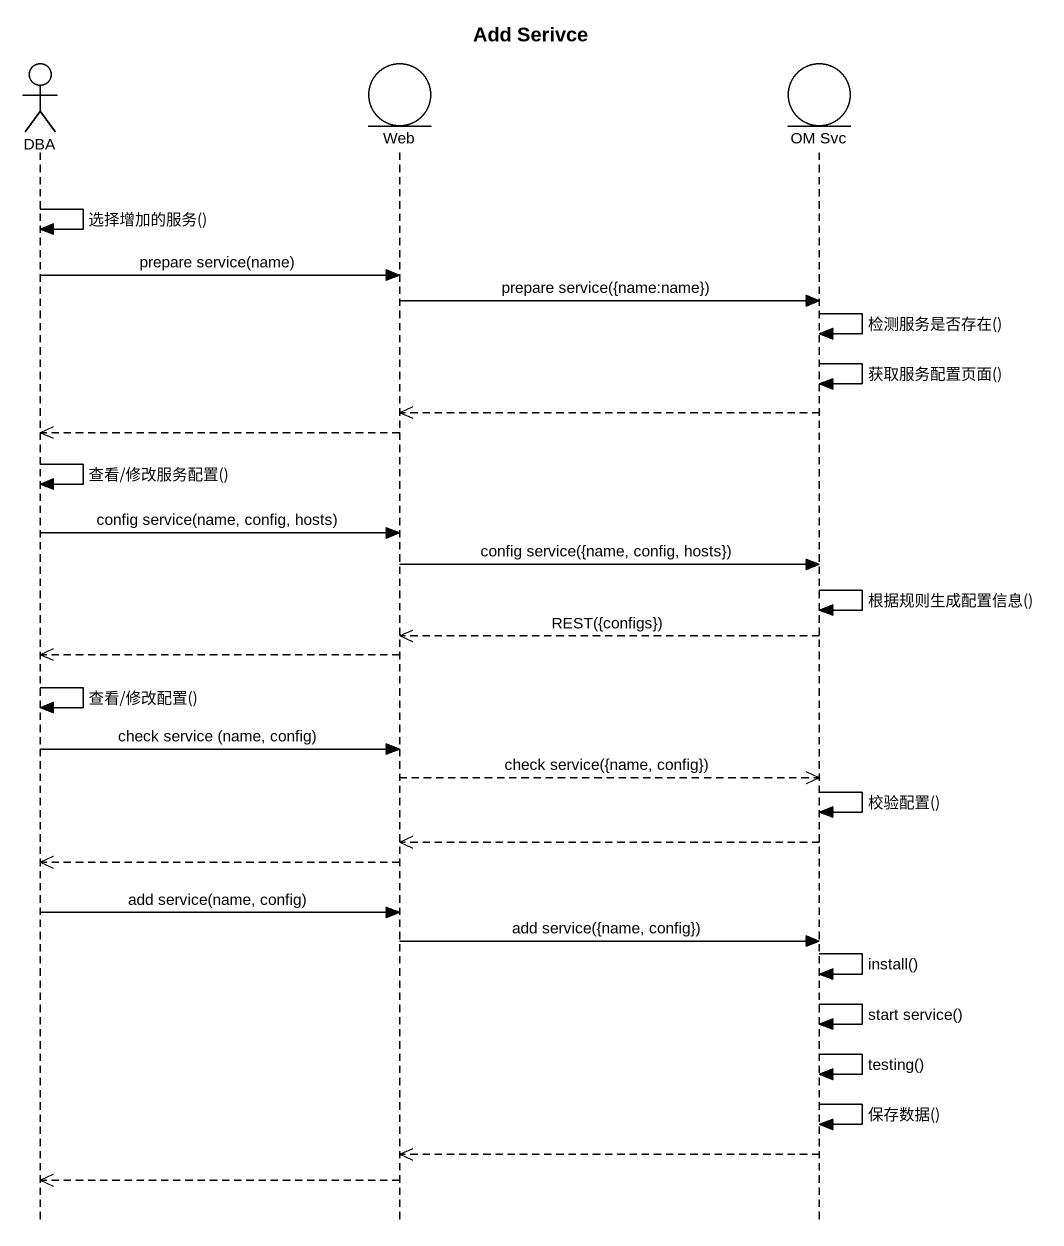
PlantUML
@startuml
title Add Serivce
hide footbox
actor DBA
entity Web
entity "OM Svc" as OM_Svc

DBA -> DBA : 选择增加的服务()
DBA -> Web : prepare service(name)
Web -> OM_Svc : prepare service({name:name})
OM_Svc -> OM_Svc : 检测服务是否存在()
OM_Svc -> OM_Svc : 获取服务配置页面()
OM_Svc -->> Web
Web -->> DBA
DBA -> DBA : 查看/修改服务配置()
DBA -> Web : config service(name, config, hosts)
Web -> OM_Svc : config service({name, config, hosts})
OM_Svc -> OM_Svc : 根据规则生成配置信息()
OM_Svc -->> Web : REST({configs})
Web -->> DBA
DBA -> DBA : 查看/修改配置()
DBA -> Web : check service (name, config)
Web -->> OM_Svc : check service({name, config})
OM_Svc -> OM_Svc : 校验配置()
OM_Svc -->> Web
Web -->> DBA
DBA -> Web : add service(name, config)
Web -> OM_Svc : add service({name, config})
OM_Svc -> OM_Svc : install()
OM_Svc -> OM_Svc : start service()
OM_Svc -> OM_Svc : testing()
OM_Svc -> OM_Svc : 保存数据()
OM_Svc -->> Web
Web -->> DBA
@enduml
